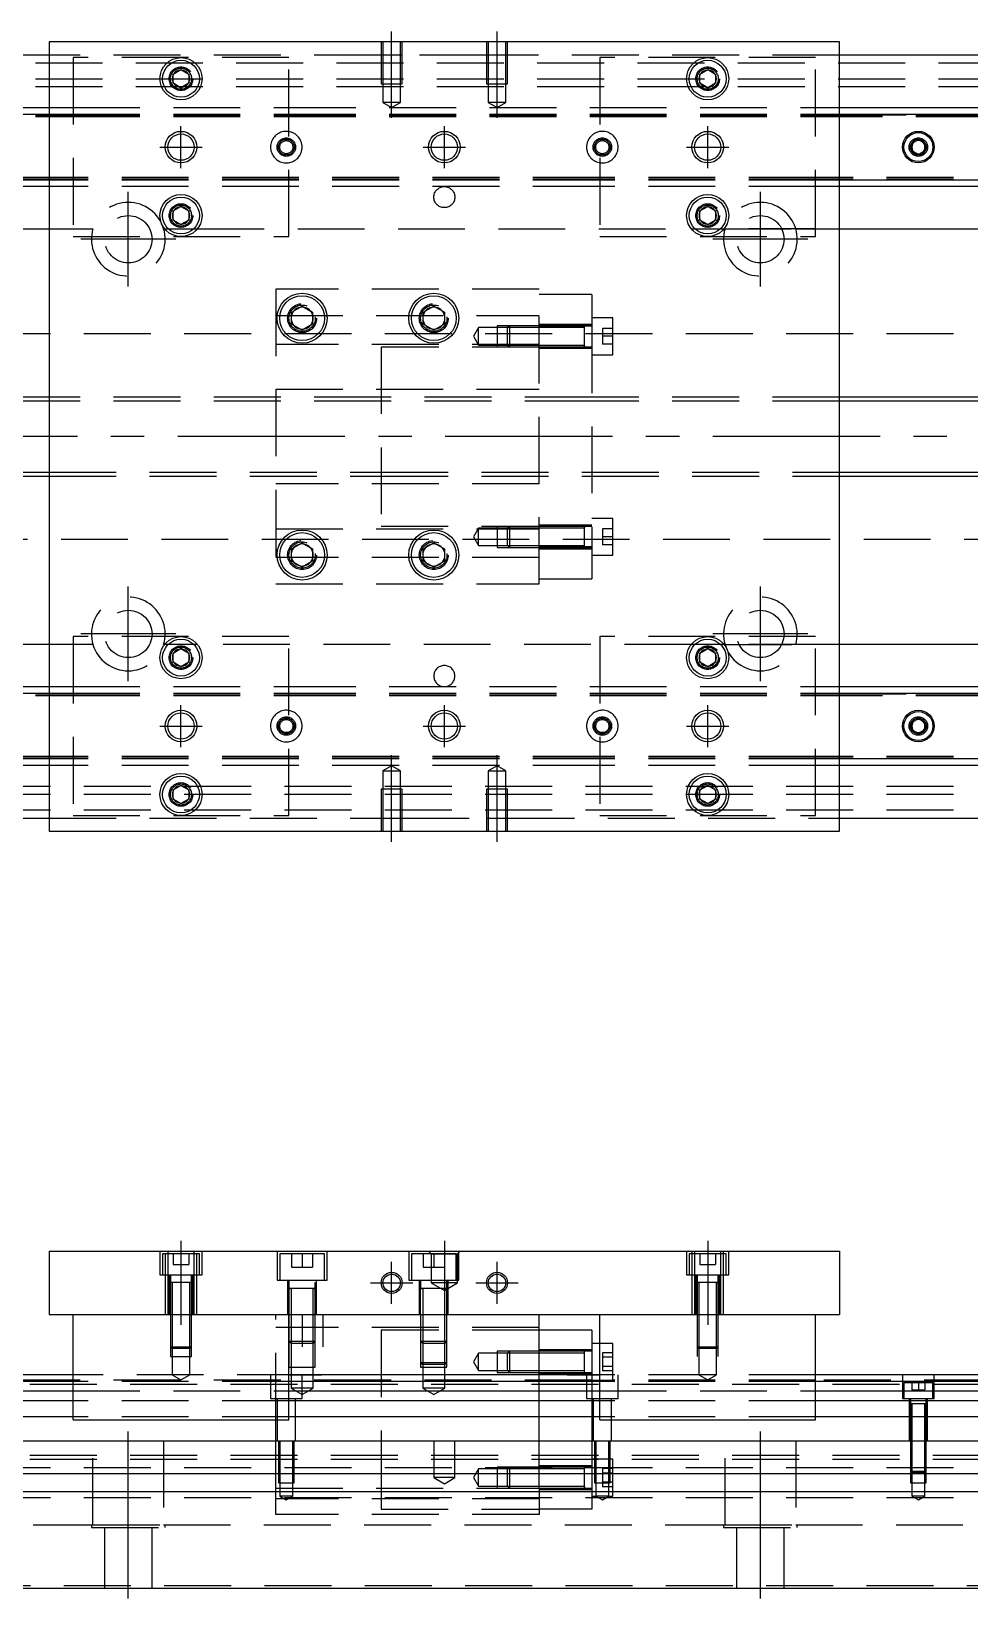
# Model space of a CAD drawing. Extents: x -11 to 662, y -259 to 77.
# Drawn here: x 151.6 to 329.7, y -220.8 to 77 of the extents above; entities that cross this region are included whole.
import ezdxf

# ---------------------------------------------------------------- set-up
doc = ezdxf.new("R2010")
doc.units = 0
doc.linetypes.add('CENTER', pattern=[50.8, 31.75, -6.35, 6.35, -6.35])
doc.linetypes.add('DASHED', pattern=[19.05, 12.7, -6.35])
doc.layers.get('0').update_dxf_attribs({"linetype": 'CONTINUOUS'})
doc.layers.add('CENTER', color=1, linetype='CENTER')

msp = doc.modelspace()

# ---------------------------------------------------------------- linework, layer by layer
at = {"color": 7, "linetype": 'CONTINUOUS'}
for p, q in [((305, 75), (155, 75)), ((155, 75), (155, -75)), ((305, -75), (305, 75)), ((155, 72.5), (0, 72.5)), ((460, 72.5), (305, 72.5)), ((178.5, 68.866026), (180, 69.73205)), ((178.5, 67.133974), (178.5, 68.866026)), ((180, 69.73205), (181.5, 68.866026)), ((181.5, 68.866026), (181.5, 67.133974)), ((278.5, 68.866026), (280, 69.73205)), ((278.5, 67.133974), (278.5, 68.866026)), ((280, 69.73205), (281.5, 68.866026)), ((281.5, 68.866026), (281.5, 67.133974)), ((180, 66.26795), (178.5, 67.133974)), ((181.5, 67.133974), (180, 66.26795)), ((280, 66.26795), (278.5, 67.133974)), ((281.5, 67.133974), (280, 66.26795)), ((0, 62.5), (155, 62.5)), ((0, 61.247728), (155, 61.247728)), ((305, 62.5), (460, 62.5)), ((305, 61.247728), (460, 61.247728)), ((318.75, 55.721688), (320, 56.443376)), ((318.75, 54.278312), (318.75, 55.721688)), ((320, 53.556624), (318.75, 54.278312)), ((320, 56.443376), (321.25, 55.721688)), ((321.25, 54.278312), (320, 53.556624)), ((321.25, 55.721688), (321.25, 54.278312)), ((155, 48.752272), (0, 48.752272)), ((460, 48.752272), (305, 48.752272)), ((155, 47.5), (0, 47.5)), ((460, 47.5), (305, 47.5)), ((178.5, 42.866026), (180, 43.73205)), ((178.5, 41.133974), (178.5, 42.866026)), ((180, 43.73205), (181.5, 42.866026)), ((181.5, 42.866026), (181.5, 41.133974)), ((278.5, 42.866026), (280, 43.73205)), ((278.5, 41.133974), (278.5, 42.866026)), ((280, 43.73205), (281.5, 42.866026)), ((281.5, 42.866026), (281.5, 41.133974)), ((56.708204, 39.5), (155, 39.5)), ((180, 40.26795), (178.5, 41.133974)), ((181.5, 41.133974), (180, 40.26795)), ((280, 40.26795), (278.5, 41.133974)), ((281.5, 41.133974), (280, 40.26795)), ((305, 39.5), (403.291796, 39.5)), ((201, 23.6547), (203, 24.809402)), ((203, 24.809402), (205, 23.6547)), ((226, 23.6547), (228, 24.809402)), ((228, 24.809402), (230, 23.6547)), ((201, 21.3453), (201, 23.6547)), ((203, 20.190598), (201, 21.3453)), ((205, 21.3453), (203, 20.190598)), ((205, 23.6547), (205, 21.3453)), ((226, 21.3453), (226, 23.6547)), ((228, 20.190598), (226, 21.3453)), ((230, 21.3453), (228, 20.190598)), ((230, 23.6547), (230, 21.3453)), ((248, 20.702558), (242, 20.702558)), ((242, 17.402558), (248, 17.402558)), ((155, 7.5), (40.5, 7.5)), ((410, 7.5), (305, 7.5)), ((40.5, -7.5), (155, -7.5)), ((305, -7.5), (410, -7.5)), ((248, -17.402558), (242, -17.402558)), ((201, -21.3453), (203, -20.190598)), ((203, -20.190598), (205, -21.3453)), ((226, -21.3453), (228, -20.190598)), ((228, -20.190598), (230, -21.3453)), ((242, -20.702558), (248, -20.702558)), ((201, -23.6547), (201, -21.3453)), ((203, -24.809402), (201, -23.6547)), ((205, -23.6547), (203, -24.809402)), ((205, -21.3453), (205, -23.6547)), ((226, -23.6547), (226, -21.3453)), ((228, -24.809402), (226, -23.6547)), ((230, -23.6547), (228, -24.809402)), ((230, -21.3453), (230, -23.6547)), ((155, -39.5), (56.708204, -39.5)), ((178.5, -41.133974), (180, -40.26795)), ((178.5, -42.866026), (178.5, -41.133974)), ((180, -40.26795), (181.5, -41.133974)), ((181.5, -41.133974), (181.5, -42.866026)), ((278.5, -41.133974), (280, -40.26795)), ((278.5, -42.866026), (278.5, -41.133974)), ((280, -40.26795), (281.5, -41.133974)), ((281.5, -41.133974), (281.5, -42.866026)), ((403.291796, -39.5), (305, -39.5)), ((180, -43.73205), (178.5, -42.866026)), ((181.5, -42.866026), (180, -43.73205)), ((280, -43.73205), (278.5, -42.866026)), ((281.5, -42.866026), (280, -43.73205)), ((0, -47.5), (155, -47.5)), ((305, -47.5), (460, -47.5)), ((0, -48.752272), (155, -48.752272)), ((305, -48.752272), (460, -48.752272)), ((318.75, -54.278312), (320, -53.556624)), ((320, -53.556624), (321.25, -54.278312)), ((318.75, -55.721688), (318.75, -54.278312)), ((320, -56.443376), (318.75, -55.721688)), ((321.25, -55.721688), (320, -56.443376)), ((321.25, -54.278312), (321.25, -55.721688)), ((155, -61.247728), (0, -61.247728)), ((155, -62.5), (0, -62.5)), ((460, -61.247728), (305, -61.247728)), ((460, -62.5), (305, -62.5)), ((178.5, -67.133974), (180, -66.26795)), ((178.5, -68.866026), (178.5, -67.133974)), ((180, -66.26795), (181.5, -67.133974)), ((181.5, -67.133974), (181.5, -68.866026)), ((278.5, -67.133974), (280, -66.26795)), ((278.5, -68.866026), (278.5, -67.133974)), ((280, -66.26795), (281.5, -67.133974)), ((281.5, -67.133974), (281.5, -68.866026)), ((180, -69.73205), (178.5, -68.866026)), ((181.5, -68.866026), (180, -69.73205)), ((280, -69.73205), (278.5, -68.866026)), ((281.5, -68.866026), (280, -69.73205)), ((0, -72.5), (155, -72.5)), ((305, -72.5), (460, -72.5)), ((155, -75), (305, -75)), ((155, -154.8), (305, -154.8)), ((155, -154.8), (155, -166.8)), ((305, -154.8), (305, -166.8)), ((155, -166.8), (305, -166.8)), ((159.5, -186.8), (159.5, -166.8)), ((200.5, -186.8), (200.5, -166.8)), ((248, -178.3), (248, -166.8)), ((259.5, -186.8), (259.5, -166.8)), ((300.5, -186.8), (300.5, -166.8)), ((258, -169.8), (248, -169.8)), ((258, -169.8), (258, -178.3)), ((259.5, -172.3), (258, -172.3)), ((159.5, -178.3), (0, -178.3)), ((259.5, -178.3), (200.5, -178.3)), ((460, -178.3), (300.5, -178.3)), ((159.5, -179.552272), (0, -179.552272)), ((0, -181.32668), (159.5, -181.32668)), ((259.5, -179.552272), (200.5, -179.552272)), ((200.5, -181.32668), (259.5, -181.32668)), ((460, -179.552272), (300.5, -179.552272)), ((300.5, -181.32668), (460, -181.32668)), ((159.5, -183.223076), (0, -183.223076)), ((259.5, -183.223076), (200.5, -183.223076)), ((460, -183.223076), (300.5, -183.223076)), ((159.5, -186.277372), (0, -186.277372)), ((159.5, -186.8), (200.5, -186.8)), ((259.5, -186.277372), (200.5, -186.277372)), ((259.5, -186.8), (300.5, -186.8)), ((460, -186.277372), (300.5, -186.277372)), ((0, -190.8), (460, -190.8)), ((198, -193.55), (198.500006, -193.55)), ((460, -197.1), (0, -197.1)), ((460, -200.5), (0, -200.5)), ((0, -218.8), (460, -218.8))]:
    msp.add_line(p, q, dxfattribs=at)
at = {"color": 3, "linetype": 'DASHED'}
for p, q in [((218.000006, 75), (218.000006, 67)), ((218.35, 75), (218.35, 67)), ((221.65, 67), (221.65, 75)), ((221.999994, 67), (221.999994, 75)), ((238.000006, 75), (238.000006, 67)), ((238.35, 75), (238.35, 67)), ((241.65, 67), (241.65, 75)), ((241.999994, 67), (241.999994, 75)), ((218.000006, 72.5), (155, 72.5)), ((159.5, 72), (159.5, 38)), ((200.5, 72), (159.5, 72)), ((200.5, 38), (200.5, 72)), ((221.999994, 72.5), (218.000006, 72.5)), ((238.000006, 72.5), (221.999994, 72.5)), ((241.999994, 72.5), (238.000006, 72.5)), ((305, 72.5), (241.999994, 72.5)), ((259.5, 72), (259.5, 38)), ((300.5, 72), (259.5, 72)), ((300.5, 38), (300.5, 72)), ((0, 71), (460, 71)), ((0, 68), (460, 68)), ((0, 66.5), (460, 66.5)), ((181.973226, 68.326156), (182, 68)), ((218.000006, 67), (221.999994, 67)), ((218.35, 67), (218.35, 63.5)), ((221.65, 63.5), (221.65, 67)), ((238.000006, 67), (241.999994, 67)), ((238.35, 67), (238.35, 63.5)), ((241.65, 63.5), (241.65, 67)), ((281.973226, 68.326156), (282, 68)), ((221.65, 63.5), (218.35, 63.5)), ((218.35, 63.5), (220, 62.547372)), ((220, 62.547372), (221.65, 63.5)), ((241.65, 63.5), (238.35, 63.5)), ((238.35, 63.5), (240, 62.547372)), ((240, 62.547372), (241.65, 63.5)), ((0, 61.1147), (155, 61.1147)), ((0, 61.1), (159.5, 61.1)), ((0, 60.8), (159.5, 60.8)), ((155, 62.5), (159.5, 62.5)), ((155, 61.247728), (159.5, 61.247728)), ((155, 61.1147), (159.5, 61.1147)), ((159.5, 62.5), (200.5, 62.5)), ((159.5, 61.247728), (200.5, 61.247728)), ((159.5, 61.1147), (200.5, 61.1147)), ((159.5, 61.1), (200.5, 61.1)), ((159.5, 60.8), (200.5, 60.8)), ((200.5, 62.5), (259.5, 62.5)), ((200.5, 61.247728), (259.5, 61.247728)), ((200.5, 61.1147), (259.5, 61.1147)), ((200.5, 61.1), (259.5, 61.1)), ((200.5, 60.8), (259.5, 60.8)), ((259.5, 62.5), (300.5, 62.5)), ((259.5, 61.247728), (300.5, 61.247728)), ((259.5, 61.1147), (300.5, 61.1147)), ((259.5, 61.1), (300.5, 61.1)), ((259.5, 60.8), (300.5, 60.8)), ((300.5, 62.5), (305, 62.5)), ((300.5, 61.247728), (305, 61.247728)), ((300.5, 61.1147), (305, 61.1147)), ((300.5, 61.1), (460, 61.1)), ((300.5, 60.8), (460, 60.8)), ((305, 61.1147), (460, 61.1147)), ((321.477374, 55.25955), (321.5, 55)), ((159.5, 49.2), (0, 49.2)), ((159.5, 48.9), (0, 48.9)), ((155, 48.8853), (0, 48.8853)), ((159.5, 48.8853), (155, 48.8853)), ((159.5, 48.752272), (155, 48.752272)), ((200.5, 49.2), (159.5, 49.2)), ((200.5, 48.9), (159.5, 48.9)), ((200.5, 48.8853), (159.5, 48.8853)), ((200.5, 48.752272), (159.5, 48.752272)), ((259.5, 49.2), (200.5, 49.2)), ((259.5, 48.9), (200.5, 48.9)), ((259.5, 48.8853), (200.5, 48.8853)), ((259.5, 48.752272), (200.5, 48.752272)), ((300.5, 49.2), (259.5, 49.2)), ((300.5, 48.9), (259.5, 48.9)), ((300.5, 48.8853), (259.5, 48.8853)), ((300.5, 48.752272), (259.5, 48.752272)), ((460, 49.2), (300.5, 49.2)), ((460, 48.9), (300.5, 48.9)), ((305, 48.8853), (300.5, 48.8853)), ((305, 48.752272), (300.5, 48.752272)), ((460, 48.8853), (305, 48.8853)), ((159.5, 47.5), (155, 47.5)), ((200.5, 47.5), (159.5, 47.5)), ((259.5, 47.5), (200.5, 47.5)), ((300.5, 47.5), (259.5, 47.5)), ((305, 47.5), (300.5, 47.5)), ((181.973226, 42.326156), (182, 42)), ((278, 42), (278.030168, 42.346066)), ((155, 39.5), (163.291796, 39.5)), ((176.708204, 39.5), (176.877502, 39.5)), ((176.877502, 39.5), (177.55051, 39.5)), ((177.55051, 39.5), (182.44949, 39.5)), ((182.44949, 39.5), (183.122498, 39.5)), ((183.122498, 39.5), (276.877502, 39.5)), ((276.877502, 39.5), (277.55051, 39.5)), ((277.55051, 39.5), (282.44949, 39.5)), ((282.44949, 39.5), (283.122498, 39.5)), ((283.122498, 39.5), (300.5, 39.5)), ((300.5, 39.5), (283.291796, 39.5)), ((296.708204, 39.5), (305, 39.5)), ((159.5, 38), (200.5, 38)), ((259.5, 38), (300.5, 38)), ((198, 28), (198, -28)), ((248, 28), (198, 28)), ((248, -28), (248, 28)), ((258, 27), (248, 27)), ((258, 27), (258, 20.976176)), ((198, 23), (248, 23)), ((205.483582, 22.786038), (205.5, 22.5)), ((230.483582, 22.786038), (230.5, 22.5)), ((240, 21.052554), (240, 17.052564)), ((242.35, 21.052554), (240, 21.052554)), ((242.35, 21.052558), (242, 20.702558)), ((242.35, 21.052558), (242.35, 17.052558)), ((248, 21.052554), (242.35, 21.052554)), ((258, 21.302558), (248, 21.302558)), ((256.605, 21.052558), (248, 21.052556)), ((258, 20.976176), (248, 20.976176)), ((258, 21.052558), (256.595, 21.052558)), ((256.6, 17.052554), (256.6, 21.052564)), ((256.6, 17.052554), (256.6, 21.052564)), ((256.6, 20.702558), (256.6, 21.052564)), ((256.6, 20.836098), (256.6, 21.052558)), ((256.6, 21.052558), (256.6, 20.835892)), ((262, 22.552558), (258, 22.552558)), ((258, 20.976176), (258, -20.976176)), ((262, 15.552558), (262, 22.552558)), ((460, 19.5), (61.969694, 19.5)), ((236.5, 20.702558), (235.547372, 19.052558)), ((235.547372, 19.052558), (236.5, 17.402558)), ((236.5, 17.402558), (236.5, 20.702558)), ((240, 20.702558), (236.5, 20.702558)), ((242, 20.702558), (240, 20.702558)), ((242, 17.402558), (242, 20.702558)), ((248, 20.702558), (242, 20.702558)), ((256.6, 20.702558), (248, 20.702558)), ((256.6, 17.26902), (256.6, 20.836098)), ((256.6, 17.402558), (256.6, 20.702558)), ((260, 20.552558), (260, 19.052558)), ((262, 20.552558), (260, 20.552558)), ((262, 19.052558), (260, 19.052558)), ((260, 19.052558), (260, 17.552558)), ((248, 17.5), (198, 17.5)), ((218, 17), (218, -17)), ((248, 17), (218, 17)), ((236.5, 17.402558), (240, 17.402558)), ((240, 17.402558), (242, 17.402558)), ((240, 17.052564), (242.35, 17.052564)), ((242, 17.402558), (242.35, 17.052558)), ((242, 17.402558), (248, 17.402558)), ((242.35, 17.052564), (248, 17.052564)), ((248, 17.402558), (256.6, 17.402558)), ((248, 17.052562), (256.605, 17.052558)), ((248, 16.802558), (258, 16.802558)), ((256.595, 17.052558), (258, 17.052558)), ((256.6, 17.052554), (256.6, 17.402558)), ((256.6, 17.269268), (256.6, 17.052558)), ((256.6, 17.052558), (256.6, 17.26902)), ((258, 15.552558), (262, 15.552558)), ((262, 17.552558), (260, 17.552558)), ((198, 9), (248, 9)), ((218, 7.5), (155, 7.5)), ((218, 6.75), (155, 6.75)), ((258, 7.5), (218, 7.5)), ((258, 6.75), (218, 6.75)), ((305, 7.5), (258, 7.5)), ((305, 6.75), (258, 6.75)), ((155, -6.75), (218, -6.75)), ((155, -7.5), (218, -7.5)), ((218, -6.75), (258, -6.75)), ((218, -7.5), (258, -7.5)), ((258, -6.75), (305, -6.75)), ((258, -7.5), (305, -7.5)), ((248, -9), (198, -9)), ((198, -17.5), (248, -17.5)), ((218, -17), (248, -17)), ((236.5, -17.402558), (235.547372, -19.052558)), ((236.5, -20.702558), (236.5, -17.402558)), ((240, -17.402558), (236.5, -17.402558)), ((240, -17.052564), (240, -21.052554)), ((242.35, -17.052564), (240, -17.052564)), ((242, -17.402558), (240, -17.402558)), ((242.35, -17.052558), (242, -17.402558)), ((242, -20.702558), (242, -17.402558)), ((248, -17.402558), (242, -17.402558)), ((242.35, -17.052558), (242.35, -21.052558)), ((248, -17.052564), (242.35, -17.052564)), ((258, -16.802558), (248, -16.802558)), ((256.605, -17.052558), (248, -17.052562)), ((256.6, -17.402558), (248, -17.402558)), ((258, -17.052558), (256.595, -17.052558)), ((256.6, -21.052564), (256.6, -17.052554)), ((256.6, -17.402558), (256.6, -17.052554)), ((256.6, -17.26902), (256.6, -17.052558)), ((256.6, -17.052558), (256.6, -17.269226)), ((256.6, -20.836098), (256.6, -17.26902)), ((256.6, -20.702558), (256.6, -17.402558)), ((262, -15.552558), (258, -15.552558)), ((260, -17.552558), (260, -19.052558)), ((262, -17.552558), (260, -17.552558)), ((262, -22.552558), (262, -15.552558)), ((61.969694, -19.5), (460, -19.5)), ((235.547372, -19.052558), (236.5, -20.702558)), ((236.5, -20.702558), (240, -20.702558)), ((240, -20.702558), (242, -20.702558)), ((242, -20.702558), (242.35, -21.052558)), ((242, -20.702558), (248, -20.702558)), ((248, -20.702558), (256.6, -20.702558)), ((256.6, -21.052564), (256.6, -20.702558)), ((256.6, -20.83585), (256.6, -21.052558)), ((256.6, -21.052558), (256.6, -20.836098)), ((262, -19.052558), (260, -19.052558)), ((260, -19.052558), (260, -20.552558)), ((262, -20.552558), (260, -20.552558)), ((248, -23), (198, -23)), ((205.483582, -22.213962), (205.5, -22.5)), ((230.483582, -22.213962), (230.5, -22.5)), ((240, -21.052554), (242.35, -21.052554)), ((242.35, -21.052554), (248, -21.052554)), ((258, -20.976176), (248, -20.976176)), ((258, -20.976176), (248, -20.976176)), ((248, -21.052556), (256.605, -21.052558)), ((248, -21.302558), (258, -21.302558)), ((256.595, -21.052558), (258, -21.052558)), ((258, -20.976176), (258, -27)), ((258, -22.552558), (262, -22.552558)), ((198, -28), (248, -28)), ((248, -27), (258, -27)), ((159.5, -38), (159.5, -72)), ((200.5, -38), (159.5, -38)), ((200.5, -72), (200.5, -38)), ((300.5, -38), (259.5, -38)), ((259.5, -38), (259.5, -72)), ((300.5, -72), (300.5, -38)), ((163.291796, -39.5), (155, -39.5)), ((176.877502, -39.5), (176.708204, -39.5)), ((177.55051, -39.5), (176.877502, -39.5)), ((182.44949, -39.5), (177.55051, -39.5)), ((181.973226, -41.673844), (182, -42)), ((183.122498, -39.5), (182.44949, -39.5)), ((276.877502, -39.5), (183.122498, -39.5)), ((277.55051, -39.5), (276.877502, -39.5)), ((282.44949, -39.5), (277.55051, -39.5)), ((281.973226, -41.673844), (282, -42)), ((283.122498, -39.5), (282.44949, -39.5)), ((300.5, -39.5), (283.122498, -39.5)), ((283.291796, -39.5), (300.5, -39.5)), ((305, -39.5), (296.708204, -39.5)), ((155, -47.5), (159.5, -47.5)), ((159.5, -47.5), (200.5, -47.5)), ((200.5, -47.5), (259.5, -47.5)), ((259.5, -47.5), (300.5, -47.5)), ((300.5, -47.5), (305, -47.5)), ((0, -48.8853), (155, -48.8853)), ((0, -48.9), (159.5, -48.9)), ((0, -49.2), (159.5, -49.2)), ((155, -48.752272), (159.5, -48.752272)), ((155, -48.8853), (159.5, -48.8853)), ((159.5, -48.752272), (200.5, -48.752272)), ((159.5, -48.8853), (200.5, -48.8853)), ((159.5, -48.9), (200.5, -48.9)), ((159.5, -49.2), (200.5, -49.2)), ((200.5, -48.752272), (259.5, -48.752272)), ((200.5, -48.8853), (259.5, -48.8853)), ((200.5, -48.9), (259.5, -48.9)), ((200.5, -49.2), (259.5, -49.2)), ((259.5, -48.752272), (300.5, -48.752272)), ((259.5, -48.8853), (300.5, -48.8853)), ((259.5, -48.9), (300.5, -48.9)), ((259.5, -49.2), (300.5, -49.2)), ((300.5, -48.752272), (305, -48.752272)), ((300.5, -48.8853), (305, -48.8853)), ((300.5, -48.9), (460, -48.9)), ((300.5, -49.2), (460, -49.2)), ((305, -48.8853), (460, -48.8853)), ((321.477374, -54.74045), (321.5, -55)), ((159.5, -60.8), (0, -60.8)), ((159.5, -61.1), (0, -61.1)), ((155, -61.1147), (0, -61.1147)), ((159.5, -61.1147), (155, -61.1147)), ((159.5, -61.247728), (155, -61.247728)), ((159.5, -62.5), (155, -62.5)), ((200.5, -60.8), (159.5, -60.8)), ((200.5, -61.1), (159.5, -61.1)), ((200.5, -61.1147), (159.5, -61.1147)), ((200.5, -61.247728), (159.5, -61.247728)), ((200.5, -62.5), (159.5, -62.5)), ((259.5, -60.8), (200.5, -60.8)), ((259.5, -61.1), (200.5, -61.1)), ((259.5, -61.1147), (200.5, -61.1147)), ((259.5, -61.247728), (200.5, -61.247728)), ((259.5, -62.5), (200.5, -62.5)), ((300.5, -60.8), (259.5, -60.8)), ((300.5, -61.1), (259.5, -61.1)), ((300.5, -61.1147), (259.5, -61.1147)), ((300.5, -61.247728), (259.5, -61.247728)), ((300.5, -62.5), (259.5, -62.5)), ((460, -60.8), (300.5, -60.8)), ((460, -61.1), (300.5, -61.1)), ((305, -61.1147), (300.5, -61.1147)), ((305, -61.247728), (300.5, -61.247728)), ((305, -62.5), (300.5, -62.5)), ((460, -61.1147), (305, -61.1147)), ((220, -62.547372), (218.35, -63.5)), ((218.35, -63.5), (220, -63.5)), ((218.35, -63.5), (218.35, -67)), ((221.65, -63.5), (220, -62.547372)), ((220, -63.5), (221.65, -63.5)), ((221.65, -67), (221.65, -63.5)), ((240, -62.547372), (238.35, -63.5)), ((238.35, -63.5), (240, -63.5)), ((238.35, -63.5), (238.35, -67)), ((241.65, -63.5), (240, -62.547372)), ((240, -63.5), (241.65, -63.5)), ((241.65, -67), (241.65, -63.5)), ((460, -66.5), (0, -66.5)), ((460, -68), (0, -68)), ((181.973226, -67.673844), (182, -68)), ((221.999994, -67), (218.000006, -67)), ((218.000006, -67), (218.000006, -75)), ((218.35, -67), (218.35, -75)), ((221.65, -75), (221.65, -67)), ((221.999994, -75), (221.999994, -67)), ((241.999994, -67), (238.000006, -67)), ((238.000006, -67), (238.000006, -75)), ((238.35, -67), (238.35, -75)), ((241.65, -75), (241.65, -67)), ((241.999994, -75), (241.999994, -67)), ((281.973226, -67.673844), (282, -68)), ((460, -71), (0, -71)), ((155, -72.5), (218.000006, -72.5)), ((159.5, -72), (200.5, -72)), ((218.000006, -72.5), (221.999994, -72.5)), ((221.999994, -72.5), (238.000006, -72.5)), ((238.000006, -72.5), (241.999994, -72.5)), ((241.999994, -72.5), (305, -72.5)), ((259.5, -72), (300.5, -72)), ((176, -154.8), (176, -159.3)), ((177.5, -154.8), (177.5, -166.8)), ((182.5, -166.8), (182.5, -154.8)), ((184, -159.3), (184, -154.8)), ((198.25, -154.8), (198.25, -160.3)), ((207.75, -160.3), (207.75, -154.8)), ((223.25, -154.8), (223.25, -160.3)), ((227.5, -155.3), (227, -154.8)), ((232.5, -155.3), (233, -154.8)), ((232.75, -160.3), (232.75, -154.8)), ((276, -154.8), (276, -159.3)), ((277.000006, -154.8), (277.000006, -155.3)), ((277.5, -154.8), (277.5, -166.8)), ((282.5, -166.8), (282.5, -154.8)), ((282.999994, -155.3), (282.999994, -154.8)), ((284, -159.3), (284, -154.8)), ((183.5, -155.3), (176.5, -155.3)), ((176.5, -155.3), (176.5, -159.3)), ((177.000006, -155.3), (177.000006, -159.3)), ((178.5, -155.3), (178.5, -157.3)), ((178.5, -157.3), (180, -157.3)), ((180, -155.3), (180, -157.3)), ((180, -157.3), (181.5, -157.3)), ((181.5, -155.3), (181.5, -157.3)), ((182.999994, -159.3), (182.999994, -155.3)), ((183.5, -159.3), (183.5, -155.3)), ((207.25, -155.3), (198.75, -155.3)), ((198.75, -155.3), (198.75, -160.3)), ((201, -155.3), (201, -157.8)), ((201, -157.8), (203, -157.8)), ((203, -155.3), (203, -157.8)), ((203, -157.8), (205, -157.8)), ((205, -155.3), (205, -157.8)), ((207.25, -160.3), (207.25, -155.3)), ((232.25, -155.3), (223.75, -155.3)), ((223.75, -155.3), (223.75, -160.3)), ((226, -155.3), (226, -157.8)), ((226, -157.8), (228, -157.8)), ((227.5, -155.3), (227.5, -160.8)), ((227.5, -155.3), (232.5, -155.3)), ((228, -155.3), (228, -157.8)), ((228, -157.8), (230, -157.8)), ((230, -155.3), (230, -157.8)), ((232.25, -160.3), (232.25, -155.3)), ((232.5, -160.8), (232.5, -155.3)), ((283.5, -155.3), (276.5, -155.3)), ((276.5, -155.3), (276.5, -159.3)), ((277.000006, -155.3), (277.000006, -159.3)), ((278.5, -155.3), (278.5, -157.3)), ((278.5, -157.3), (280, -157.3)), ((280, -155.3), (280, -157.3)), ((280, -157.3), (281.5, -157.3)), ((281.5, -155.3), (281.5, -157.3)), ((282.999994, -159.3), (282.999994, -155.3)), ((283.5, -159.3), (283.5, -155.3)), ((176, -159.3), (184, -159.3)), ((177.000006, -159.3), (177.000006, -166.8)), ((177.75, -159.3), (177.75, -166.8)), ((182.000006, -160.7), (177.999994, -160.7)), ((182.000006, -160.7), (177.999994, -160.7)), ((182.000006, -160.7), (177.999994, -160.7)), ((178, -159.3), (178, -160.7)), ((178, -160.695), (178, -160.7)), ((178.216708, -160.7), (178, -160.7)), ((178, -160.7), (178, -166.8)), ((178, -160.7), (178, -160.705)), ((181.783332, -160.7), (178.216708, -160.7)), ((178.35, -160.7), (178.35, -166.8)), ((181.65, -166.8), (181.65, -160.7)), ((182, -160.7), (181.783332, -160.7)), ((182, -160.7), (182, -159.3)), ((182, -160.7), (182, -160.695)), ((182, -166.8), (182, -160.7)), ((182, -160.705), (182, -160.7)), ((182.25, -166.8), (182.25, -159.3)), ((182.999994, -166.8), (182.999994, -159.3)), ((198.25, -160.3), (207.75, -160.3)), ((200.25, -160.3), (200.25, -166.8)), ((200.5, -160.3), (200.5, -161.9)), ((205.5, -161.9), (205.5, -160.7)), ((205.75, -166.8), (205.75, -160.3)), ((223.25, -160.3), (232.75, -160.3)), ((225.25, -160.3), (225.25, -166.8)), ((225.5, -160.3), (225.5, -161.9)), ((232.5, -160.8), (227.5, -160.8)), ((227.5, -160.8), (230, -162.243376)), ((230, -162.243376), (232.5, -160.8)), ((230.5, -161.9), (230.5, -160.3)), ((230.75, -166.8), (230.75, -160.3)), ((276, -159.3), (284, -159.3)), ((277.000006, -159.3), (277.000006, -166.8)), ((277.75, -159.3), (277.75, -166.8)), ((282.000006, -160.7), (277.999994, -160.7)), ((282.000006, -160.7), (277.999994, -160.7)), ((282.000006, -160.7), (277.999994, -160.7)), ((282.000006, -160.7), (277.999994, -160.7)), ((278, -159.3), (278, -160.7)), ((278, -160.695), (278, -160.7)), ((278, -160.7), (278.216462, -160.7)), ((278.216708, -160.7), (278, -160.7)), ((278, -160.7), (278, -160.705)), ((278, -160.7), (278, -166.8)), ((281.783332, -160.7), (278.216708, -160.7)), ((278.35, -160.7), (278.35, -166.8)), ((281.65, -166.8), (281.65, -160.7)), ((282, -160.7), (281.783332, -160.7)), ((281.783538, -160.7), (282, -160.7)), ((282, -160.7), (282, -159.3)), ((282, -160.7), (282, -160.695)), ((282, -160.705), (282, -160.7)), ((282, -166.8), (282, -160.7)), ((282.25, -166.8), (282.25, -159.3)), ((282.999994, -166.8), (282.999994, -159.3)), ((205.500006, -161.9), (200.499994, -161.9)), ((202.000006, -161.9), (200.499994, -161.9)), ((200.5, -161.895), (200.5, -161.9)), ((200.5, -161.9), (200.757448, -161.9)), ((200.757468, -161.9), (200.5, -161.9)), ((200.5, -161.9), (200.5, -161.905)), ((200.5, -161.9), (200.5, -166.8)), ((201.999766, -161.9), (200.757468, -161.9)), ((200.9, -161.9), (200.9, -166.8)), ((203, -161.9), (201.999766, -161.9)), ((203, -161.9), (202.000006, -161.9)), ((203.35, -161.9), (203, -161.9)), ((203.350064, -161.9), (203, -161.9)), ((205.500006, -161.9), (203.35, -161.9)), ((205.242552, -161.9), (203.350064, -161.9)), ((205.1, -166.8), (205.1, -161.9)), ((205.5, -161.9), (205.242552, -161.9)), ((205.242602, -161.9), (205.5, -161.9)), ((205.5, -161.9), (205.5, -161.895)), ((205.5, -161.905), (205.5, -161.9)), ((205.5, -166.8), (205.5, -161.9)), ((230.500006, -161.9), (225.499994, -161.9)), ((230.500006, -161.9), (225.499994, -161.9)), ((225.5, -161.895), (225.5, -161.9)), ((225.5, -161.9), (225.757448, -161.9)), ((225.757468, -161.9), (225.5, -161.9)), ((225.5, -161.9), (225.5, -161.905)), ((225.50002, -166.8), (225.50002, -161.9)), ((230.242552, -161.9), (225.757468, -161.9)), ((225.9, -161.9), (225.9, -166.8)), ((230.1, -166.8), (230.1, -161.9)), ((230.5, -161.9), (230.242552, -161.9)), ((230.242602, -161.9), (230.5, -161.9)), ((230.5, -161.9), (230.5, -161.895)), ((230.5, -166.8), (230.5, -161.9)), ((230.5, -161.905), (230.5, -161.9)), ((178, -166.8), (178, -172.95)), ((178.35, -166.8), (178.35, -173.3)), ((181.65, -173.3), (181.65, -166.8)), ((182, -172.95), (182, -166.8)), ((198, -186.8), (198, -166.8)), ((248, -169.3), (198, -169.3)), ((200.5, -166.8), (200.5, -171.9)), ((200.500006, -166.8), (200.500006, -171.900006)), ((200.9, -166.8), (200.9, -172.3)), ((203.000006, -166.8), (203.000002, -172.95)), ((205.1, -172.3), (205.1, -166.8)), ((205.499994, -171.900006), (205.499994, -166.8)), ((205.5, -171.9), (205.5, -166.8)), ((206.999998, -172.95), (206.999994, -166.8)), ((225.5, -166.8), (225.5, -171.9)), ((225.9, -166.8), (225.9, -172.3)), ((230.1, -172.3), (230.1, -166.8)), ((230.499994, -171.900006), (230.499994, -166.8)), ((230.5, -171.9), (230.5, -166.8)), ((278, -166.8), (278, -172.95)), ((278.000006, -166.8), (278.000006, -172.950006)), ((278.35, -166.8), (278.35, -173.3)), ((281.65, -173.3), (281.65, -166.8)), ((281.999994, -172.950006), (281.999994, -166.8)), ((282, -172.95), (282, -166.8)), ((200.5, -171.9), (203, -171.9)), ((200.5, -171.9), (200.9, -172.3)), ((200.500006, -171.900006), (200.500006, -176.8)), ((203, -172.3), (200.9, -172.3)), ((200.9, -172.3), (200.9, -176.8)), ((203, -171.9), (203.35, -171.9)), ((203.35, -172.3), (203, -172.3)), ((203.35, -171.9), (205.5, -171.9)), ((205.1, -172.3), (203.35, -172.3)), ((205.1, -172.3), (205.5, -171.9)), ((205.1, -176.8), (205.1, -172.3)), ((205.499994, -173.3), (205.499994, -171.900006)), ((218, -169.8), (218, -200.5)), ((248, -169.8), (218, -169.8)), ((225.5, -171.9), (230.5, -171.9)), ((225.5, -171.9), (225.9, -172.3)), ((225.500006, -171.900006), (225.500006, -176.8)), ((230.1, -172.3), (225.9, -172.3)), ((225.9, -172.3), (225.9, -176.8)), ((230.1, -172.3), (230.5, -171.9)), ((230.1, -176.8), (230.1, -172.3)), ((230.499994, -176.8), (230.499994, -171.900006)), ((253, -169.8), (248, -169.8)), ((253.35, -169.8), (253, -169.8)), ((256.65, -169.8), (253.35, -169.8)), ((257, -169.8), (256.65, -169.8)), ((258, -169.8), (257, -169.8)), ((262, -172.3), (259.5, -172.3)), ((262, -179.3), (262, -172.3)), ((178, -172.95), (182, -172.95)), ((178, -172.95), (178.35, -173.3)), ((178.000002, -172.95), (178.000006, -174.8)), ((178.000006, -174.8), (181.999994, -174.8)), ((181.65, -173.3), (178.35, -173.3)), ((178.35, -173.3), (178.35, -174.8)), ((178.35, -174.8), (178.35, -178.3)), ((181.65, -173.3), (182, -172.95)), ((181.65, -174.8), (181.65, -173.3)), ((181.65, -178.3), (181.65, -174.8)), ((181.999994, -174.8), (181.999998, -172.95)), ((205.499994, -174.8), (205.499994, -173.3)), ((205.499994, -176.8), (205.499994, -174.8)), ((236.5, -174.15), (235.547372, -175.8)), ((236.5, -177.45), (236.5, -174.15)), ((240, -174.15), (236.5, -174.15)), ((242.35, -173.800002), (240, -173.800006)), ((240, -173.800006), (240, -177.799994)), ((242, -174.15), (240, -174.15)), ((242.35, -173.8), (242, -174.15)), ((242, -177.45), (242, -174.15)), ((248, -174.15), (242, -174.15)), ((242.35, -173.8), (242.35, -177.8)), ((248, -173.8), (242.35, -173.8)), ((248, -173.800006), (242.35, -173.800002)), ((258, -173.55), (248, -173.55)), ((253.000006, -173.8), (248, -173.8)), ((253.000006, -174.15), (248, -174.15)), ((256.6, -173.8), (253.000006, -173.8)), ((256.6, -174.15), (253.000006, -174.15)), ((256.6, -173.8), (256.595, -173.8)), ((256.6, -174.8), (256.6, -173.799994)), ((256.6, -175.8), (256.6, -173.799994)), ((256.6, -177.800006), (256.6, -173.799994)), ((256.999994, -173.8), (256.6, -173.8)), ((256.605, -173.8), (256.6, -173.8)), ((256.6, -177.800006), (256.6, -174.8)), ((258, -173.8), (256.999994, -173.8)), ((260, -174.06795), (260, -174.933974)), ((262, -174.06795), (260, -174.06795)), ((262, -174.933974), (260, -174.933974)), ((260, -174.933974), (260, -176.666026)), ((278, -172.95), (282, -172.95)), ((278, -172.95), (278.35, -173.3)), ((278.000006, -172.950006), (278.000006, -174.8)), ((281.65, -173.3), (278.35, -173.3)), ((278.35, -173.3), (278.35, -174.8)), ((278.35, -174.8), (278.35, -178.3)), ((281.65, -173.3), (282, -172.95)), ((281.65, -174.8), (281.65, -173.3)), ((281.65, -178.3), (281.65, -174.8)), ((281.999994, -174.8), (281.999994, -172.950006)), ((203.35, -178.3), (159.5, -178.3)), ((181.65, -178.3), (178.35, -178.3)), ((178.35, -178.3), (180, -179.252628)), ((180, -179.252628), (181.65, -178.3)), ((197, -178.3), (197, -182.8)), ((200.5, -178.3), (206.65, -178.3)), ((200.500006, -176.8), (205.499994, -176.8)), ((200.9, -176.8), (200.9, -180.8)), ((203, -182.8), (203, -178.3)), ((205.1, -180.8), (205.1, -176.8)), ((225.5, -175.9), (230.5, -175.9)), ((225.5, -175.9), (225.9, -176.3)), ((225.500006, -176.8), (230.499994, -176.8)), ((230.1, -176.3), (225.9, -176.3)), ((225.9, -176.8), (225.9, -180.8)), ((230.1, -176.3), (230.5, -175.9)), ((230.1, -180.8), (230.1, -176.8)), ((235.547372, -175.8), (236.5, -177.45)), ((236.5, -177.45), (240, -177.45)), ((240, -177.45), (242, -177.45)), ((240, -177.799994), (242.35, -177.799998)), ((242, -177.45), (248, -177.45)), ((242, -177.45), (242.35, -177.8)), ((242, -177.45), (248, -177.45)), ((242.35, -177.799998), (248, -177.799994)), ((242.35, -177.8), (248, -177.799998)), ((248, -177.45), (256.6, -177.45)), ((248, -177.799998), (256.605, -177.8)), ((248, -178.05), (258, -178.05)), ((248, -190.8), (248, -178.3)), ((253.35, -178.3), (259.5, -178.3)), ((256.595, -177.8), (258, -177.8)), ((300.5, -178.3), (256.65, -178.3)), ((257, -178.3), (257, -182.8)), ((258, -178.3), (258, -190.8)), ((260, -176.666026), (260, -177.53205)), ((262, -176.666026), (260, -176.666026)), ((262, -177.53205), (260, -177.53205)), ((263, -182.8), (263, -178.3)), ((281.65, -178.3), (278.35, -178.3)), ((278.35, -178.3), (280, -179.252628)), ((280, -179.252628), (281.65, -178.3)), ((317, -178.3), (317, -182.8)), ((323, -182.8), (323, -178.3)), ((37, -180.05), (410.005, -180.05)), ((159.5, -179.3), (40.5, -179.3)), ((218, -179.3), (159.5, -179.3)), ((200.5, -179.552272), (159.5, -179.552272)), ((159.5, -181.32668), (200.5, -181.32668)), ((205.1, -180.8), (200.9, -180.8)), ((200.9, -180.8), (203, -182.012436)), ((203, -182.012436), (205.1, -180.8)), ((258, -179.3), (218, -179.3)), ((230.1, -180.8), (225.9, -180.8)), ((225.9, -180.8), (228, -182.012436)), ((228, -182.012436), (230.1, -180.8)), ((258, -179.3), (262, -179.3)), ((300.5, -179.552272), (259.5, -179.552272)), ((259.5, -181.32668), (300.5, -181.32668)), ((300.5, -179.3), (262, -179.3)), ((410.005, -179.3), (300.5, -179.3)), ((322.75, -179.8), (317.25, -179.8)), ((317.25, -179.8), (317.25, -182.8)), ((318.75, -179.8), (318.75, -181.1)), ((318.75, -181.1), (320, -181.1)), ((320, -179.8), (320, -181.1)), ((320, -181.1), (321.25, -181.1)), ((321.25, -179.8), (321.25, -181.1)), ((322.75, -182.8), (322.75, -179.8)), ((200.5, -183.223076), (159.5, -183.223076)), ((197, -182.8), (203, -182.8)), ((198.25, -182.8), (198.25, -190.8)), ((201.75, -190.8), (201.75, -182.8)), ((257, -182.8), (263, -182.8)), ((258.25, -182.8), (258.25, -190.8)), ((300.5, -183.223076), (259.5, -183.223076)), ((261.75, -190.8), (261.75, -182.8)), ((317, -182.8), (323, -182.8)), ((318.25, -182.8), (318.25, -190.8)), ((319.998804, -183.8), (318.499994, -183.8)), ((318.5, -182.8), (318.5, -183.8)), ((318.5, -183.795), (318.5, -183.8)), ((318.624678, -183.8), (318.5, -183.8)), ((318.5, -183.8), (318.5, -183.805)), ((318.5, -183.8), (318.5, -190.8)), ((319.998804, -183.8), (318.624678, -183.8)), ((318.75, -183.8), (318.75, -190.8)), ((321.500006, -183.8), (319.998804, -183.8)), ((321.37533, -183.8), (319.998804, -183.8)), ((321.25, -190.8), (321.25, -183.8)), ((321.5, -183.8), (321.37533, -183.8)), ((321.5, -183.8), (321.5, -182.8)), ((321.5, -183.8), (321.5, -183.795)), ((321.5, -183.805), (321.5, -183.8)), ((321.5, -190.8), (321.5, -183.8)), ((321.75, -190.8), (321.75, -182.8)), ((200.5, -186.277372), (159.5, -186.277372)), ((198, -190.8), (198, -186.8)), ((300.5, -186.277372), (259.5, -186.277372)), ((37, -193.55), (410.005, -193.55)), ((163.291796, -206.8), (163.291796, -190.8)), ((176.708204, -190.8), (176.708204, -206.8)), ((198, -197.1), (198, -190.8)), ((198.500006, -190.8), (198.500006, -197.1)), ((198.75, -190.8), (198.75, -198.8)), ((201.25, -198.8), (201.25, -190.8)), ((201.499994, -197.1), (201.499994, -190.8)), ((228, -190.8), (228, -197.8)), ((232, -197.8), (232, -190.8)), ((248, -197.1), (248, -190.8)), ((258, -190.8), (258, -197.1)), ((258.500006, -190.8), (258.500006, -197.1)), ((258.75, -190.8), (258.75, -198.8)), ((261.25, -198.8), (261.25, -190.8)), ((261.499994, -197.1), (261.499994, -190.8)), ((283.291796, -206.8), (283.291796, -190.8)), ((296.708204, -190.8), (296.708204, -206.8)), ((318.5, -190.8), (318.5, -196.55)), ((318.500006, -190.8), (318.500002, -196.55)), ((318.75, -190.8), (318.75, -196.8)), ((321.25, -196.8), (321.25, -190.8)), ((321.499998, -196.55), (321.499994, -190.8)), ((321.5, -196.55), (321.5, -190.8)), ((460, -195.95), (0, -195.95)), ((37, -194.3), (410.005, -194.3)), ((198, -194.3), (198.500006, -194.3)), ((236.5, -196.15), (235.547372, -197.8)), ((236.5, -199.45), (236.5, -196.15)), ((240, -196.15), (236.5, -196.15)), ((242.35, -195.800002), (240, -195.800006)), ((240, -195.800006), (240, -199.799994)), ((242, -196.15), (240, -196.15)), ((242.35, -195.8), (242, -196.15)), ((242, -199.45), (242, -196.15)), ((248, -196.15), (242, -196.15)), ((242.35, -195.8), (242.35, -199.8)), ((248, -195.8), (242.35, -195.8)), ((248, -195.800006), (242.35, -195.800002)), ((258, -195.55), (248, -195.55)), ((256.6, -195.8), (248, -195.8)), ((256.6, -196.15), (248, -196.15)), ((256.6, -195.8), (256.595, -195.8)), ((256.6, -197.1), (256.6, -195.799994)), ((256.6, -197.8), (256.6, -195.799994)), ((256.6, -199.800006), (256.6, -195.799994)), ((256.6, -195.8), (256.6, -196.016668)), ((256.6, -196.016708), (256.6, -195.8)), ((256.605, -195.8), (256.6, -195.8)), ((258, -195.8), (256.6, -195.8)), ((256.6, -197.099824), (256.6, -196.016708)), ((258.500006, -194.3), (258, -194.3)), ((261.499994, -194.3), (258.500006, -194.3)), ((260, -196.06795), (260, -196.933974)), ((262, -196.06795), (260, -196.06795)), ((262, -194.3), (261.499994, -194.3)), ((262, -197.1), (262, -194.3)), ((198, -199.8), (198, -197.1)), ((198.500006, -197.1), (198.500006, -198.8)), ((198.500006, -198.8), (201.499994, -198.8)), ((198.75, -198.8), (198.75, -201.3)), ((201.25, -201.3), (201.25, -198.8)), ((201.499994, -198.8), (201.499994, -197.1)), ((232, -197.8), (228, -197.8)), ((228, -197.8), (230, -198.9547)), ((230, -198.9547), (232, -197.8)), ((235.547372, -197.8), (236.5, -199.45)), ((236.5, -199.45), (240, -199.45)), ((240, -199.45), (242, -199.45)), ((242, -199.45), (248, -199.45)), ((242, -199.45), (242.35, -199.8)), ((248, -199.8), (248, -197.1)), ((248, -199.45), (256.6, -199.45)), ((256.6, -197.59999), (256.6, -197.099824)), ((256.6, -197.659954), (256.6, -197.1)), ((256.6, -198.00001), (256.6, -197.59999)), ((256.6, -197.940046), (256.6, -197.659954)), ((256.6, -199.79932), (256.6, -197.940046)), ((256.6, -199.583332), (256.6, -198.00001)), ((258, -197.1), (258, -200.5)), ((258.500006, -197.1), (258.500006, -198.8)), ((258.500006, -198.8), (261.499994, -198.8)), ((258.75, -198.8), (258.75, -201.3)), ((260, -196.933974), (260, -198.666026)), ((262, -196.933974), (260, -196.933974)), ((262, -198.666026), (260, -198.666026)), ((260, -198.666026), (260, -199.53205)), ((261.25, -201.3), (261.25, -198.8)), ((261.499994, -198.8), (261.499994, -197.1)), ((262, -200.5), (262, -197.1)), ((318.5, -196.55), (321.5, -196.55)), ((318.5, -196.55), (318.75, -196.8)), ((318.500002, -196.55), (318.500006, -197.1)), ((318.500006, -197.1), (318.500006, -198.8)), ((318.500006, -198.8), (321.499994, -198.8)), ((321.25, -196.8), (318.75, -196.8)), ((318.75, -196.8), (318.75, -198.8)), ((318.75, -198.8), (318.75, -201.3)), ((321.25, -196.8), (321.5, -196.55)), ((321.25, -198.8), (321.25, -196.8)), ((321.25, -201.3), (321.25, -198.8)), ((321.499994, -197.1), (321.499998, -196.55)), ((321.499994, -198.8), (321.499994, -197.1)), ((460, -201.65), (0, -201.65)), ((198, -199.8), (248, -199.8)), ((198, -200.5), (198, -199.8)), ((198, -204.8), (198, -200.5)), ((248, -201.808332), (198, -201.808332)), ((201.25, -201.3), (198.75, -201.3)), ((198.75, -201.3), (200, -202.021688)), ((200, -202.021688), (201.25, -201.3)), ((218, -200.5), (218, -203.8)), ((248, -199.8), (248, -200.5)), ((248, -199.8), (256.6, -199.8)), ((248, -200.05), (258, -200.05)), ((248, -200.5), (248, -204.8)), ((256.595, -199.8), (256.6, -199.8)), ((256.6, -199.583292), (256.6, -199.8)), ((256.6, -199.8), (256.6, -199.583332)), ((256.6, -199.800006), (256.6, -199.79932)), ((256.6, -199.8), (256.605, -199.8)), ((256.6, -199.8), (258, -199.8)), ((258, -200.5), (258, -203.8)), ((258, -201.3), (258.75, -201.3)), ((261.25, -201.3), (258.75, -201.3)), ((258.75, -201.3), (260, -202.021688)), ((262, -199.53205), (260, -199.53205)), ((260, -202.021688), (261.25, -201.3)), ((261.25, -201.3), (262, -201.3)), ((262, -201.3), (262, -200.5)), ((321.25, -201.3), (318.75, -201.3)), ((318.75, -201.3), (320, -202.021688)), ((320, -202.021688), (321.25, -201.3)), ((248, -204.8), (198, -204.8)), ((218, -203.8), (248, -203.8)), ((258, -203.8), (248, -203.8)), ((56.708204, -206.8), (163.291796, -206.8)), ((163, -206.8), (163, -207.3)), ((163, -207.3), (177, -207.3)), ((163.291796, -206.8), (176.708204, -206.8)), ((165.5, -207.3), (165.5, -218.8)), ((174.5, -218.8), (174.5, -207.3)), ((176.708204, -206.8), (283.291796, -206.8)), ((177, -207.3), (177, -206.8)), ((283, -206.8), (283, -207.3)), ((283, -207.3), (297, -207.3)), ((283.291796, -206.8), (296.708204, -206.8)), ((285.5, -207.3), (285.5, -218.8)), ((294.5, -218.8), (294.5, -207.3)), ((296.708204, -206.8), (403.291796, -206.8)), ((297, -207.3), (297, -206.8)), ((62.499994, -218.3), (460, -218.3))]:
    msp.add_line(p, q, dxfattribs=at)
at = {"color": 3, "linetype": 'CONTINUOUS'}
for p, q in [((155, 6.75), (40.5, 6.75)), ((410, 6.75), (305, 6.75)), ((40.5, -6.75), (155, -6.75)), ((305, -6.75), (410, -6.75))]:
    msp.add_line(p, q, dxfattribs=at)
at = {"color": 7, "linetype": 'CONTINUOUS'}
for centre, radius in [((180, 68), 4), ((180, 68), 3.5), ((280, 68), 4), ((280, 68), 3.5), ((180, 55), 2.5), ((230, 55), 3), ((230, 55), 2.5), ((280, 55), 2.5), ((320, 55), 3), ((320, 55), 2.75), ((180, 42), 4), ((180, 42), 3.5), ((280, 42), 4), ((280, 42), 3.5), ((203, 22.5), 4.75), ((228, 22.5), 4.75), ((203, 22.5), 4.25), ((228, 22.5), 4.25), ((203, -22.5), 4.75), ((228, -22.5), 4.75), ((203, -22.5), 4.25), ((228, -22.5), 4.25), ((180, -42), 4), ((180, -42), 3.5), ((280, -42), 4), ((280, -42), 3.5), ((180, -55), 2.5), ((230, -55), 3), ((230, -55), 2.5), ((280, -55), 2.5), ((320, -55), 3), ((320, -55), 2.75), ((180, -68), 4), ((180, -68), 3.5), ((280, -68), 4), ((280, -68), 3.5), ((220, -160.8), 1.65), ((240, -160.8), 1.65)]:
    msp.add_circle(centre, radius, dxfattribs=at)
at = {"color": 3, "linetype": 'DASHED'}
for centre, radius in [((180, 68), 2.25), ((180, 68), 2), ((280, 68), 2.25), ((280, 68), 2), ((200, 55), 1.75), ((260, 55), 1.75), ((320, 55), 1.75), ((200, 55), 1.5), ((200, 55), 1.25), ((260, 55), 1.5), ((260, 55), 1.25), ((320, 55), 1.5), ((230, 45.5), 2), ((170, 37.5), 4.5), ((180, 42), 2.25), ((180, 42), 2), ((280, 42), 2.25), ((280, 42), 2), ((290, 37.5), 4.5), ((203, 22.5), 2.75), ((203, 22.5), 2.5), ((228, 22.5), 2.75), ((228, 22.5), 2.5), ((203, -22.5), 2.75), ((203, -22.5), 2.5), ((228, -22.5), 2.75), ((228, -22.5), 2.5), ((170, -37.5), 4.5), ((290, -37.5), 4.5), ((180, -42), 2.25), ((180, -42), 2), ((280, -42), 2.25), ((280, -42), 2), ((200, -55), 1.75), ((200, -55), 1.5), ((260, -55), 1.75), ((260, -55), 1.5), ((320, -55), 1.75), ((320, -55), 1.5), ((200, -55), 1.25), ((260, -55), 1.25), ((180, -68), 2.25), ((180, -68), 2), ((280, -68), 2.25), ((280, -68), 2)]:
    msp.add_circle(centre, radius, dxfattribs=at)
at = {"color": 3, "linetype": 'CONTINUOUS'}
for centre, radius in [((180, 55), 3), ((280, 55), 3), ((180, -55), 3), ((280, -55), 3), ((220, -160.8), 2), ((240, -160.8), 2)]:
    msp.add_circle(centre, radius, dxfattribs=at)
at = {"color": 7, "linetype": 'CONTINUOUS'}
for centre, radius, start, end in [((180, 68), 1.65, 155.380023, 180), ((180, 68), 1.65, 144.619977, 155.380023), ((180, 68), 1.65, 95.380023, 144.619977), ((180, 68), 1.65, 84.619977, 95.380023), ((180, 68), 1.65, 35.380023, 84.619977), ((180, 68), 1.65, 24.619977, 35.380023), ((180, 68), 1.65, 335.380023, 24.619977), ((280, 68), 1.65, 155.380023, 180), ((280, 68), 1.65, 144.619977, 155.380023), ((280, 68), 1.65, 95.380023, 144.619977), ((280, 68), 1.65, 84.619977, 95.380023), ((280, 68), 1.65, 35.380023, 84.619977), ((280, 68), 1.65, 24.619977, 35.380023), ((280, 68), 1.65, 335.380023, 24.619977), ((180, 68), 1.65, 180, 204.619977), ((180, 68), 1.65, 204.619977, 215.380023), ((180, 68), 1.65, 215.380023, 264.619977), ((180, 68), 1.65, 264.619977, 275.380023), ((180, 68), 1.65, 275.380023, 324.619977), ((180, 68), 1.65, 324.619977, 335.380023), ((280, 68), 1.65, 180, 204.619977), ((280, 68), 1.65, 204.619977, 215.380023), ((280, 68), 1.65, 215.380023, 264.619977), ((280, 68), 1.65, 264.619977, 275.380023), ((280, 68), 1.65, 275.380023, 324.619977), ((280, 68), 1.65, 324.619977, 335.380023), ((320, 55), 1.25, 120, 180), ((320, 55), 1.25, 180, 240), ((320, 55), 1.25, 60, 120), ((320, 55), 1.25, 240, 300), ((320, 55), 1.25, 0, 60), ((320, 55), 1.25, 300, 0), ((180, 42), 1.65, 155.380023, 180), ((180, 42), 1.65, 180, 204.619977), ((180, 42), 1.65, 144.619977, 155.380023), ((180, 42), 1.65, 95.380023, 144.619977), ((180, 42), 1.65, 84.619977, 95.380023), ((180, 42), 1.65, 35.380023, 84.619977), ((180, 42), 1.65, 24.619977, 35.380023), ((180, 42), 1.65, 335.380023, 24.619977), ((280, 42), 1.65, 155.380023, 180), ((280, 42), 1.65, 180, 204.619977), ((280, 42), 1.65, 144.619977, 155.380023), ((280, 42), 1.65, 95.380023, 144.619977), ((280, 42), 1.65, 84.619977, 95.380023), ((280, 42), 1.65, 35.380023, 84.619977), ((280, 42), 1.65, 24.619977, 35.380023), ((280, 42), 1.65, 335.380023, 24.619977), ((180, 42), 1.65, 204.619977, 215.380023), ((180, 42), 1.65, 215.380023, 264.619977), ((180, 42), 1.65, 264.619977, 275.380023), ((180, 42), 1.65, 275.380023, 324.619977), ((180, 42), 1.65, 324.619977, 335.380023), ((280, 42), 1.65, 204.619977, 215.380023), ((280, 42), 1.65, 215.380023, 264.619977), ((280, 42), 1.65, 264.619977, 275.380023), ((280, 42), 1.65, 275.380023, 324.619977), ((280, 42), 1.65, 324.619977, 335.380023), ((203, 22.5), 2.1, 137.75279, 162.24721), ((203, 22.5), 2.1, 102.24721, 137.75279), ((203, 22.5), 2.1, 77.75279, 102.24721), ((203, 22.5), 2.1, 42.24721, 77.75279), ((203, 22.5), 2.1, 17.75279, 42.24721), ((228, 22.5), 2.1, 137.75279, 162.24721), ((228, 22.5), 2.1, 102.24721, 137.75279), ((228, 22.5), 2.1, 77.75279, 102.24721), ((228, 22.5), 2.1, 42.24721, 77.75279), ((228, 22.5), 2.1, 17.75279, 42.24721), ((203, 22.5), 2.1, 162.24721, 180), ((203, 22.5), 2.1, 180, 197.75279), ((203, 22.5), 2.1, 197.75279, 222.24721), ((203, 22.5), 2.1, 222.24721, 257.75279), ((203, 22.5), 2.1, 282.24721, 317.75279), ((203, 22.5), 2.1, 317.75279, 342.24721), ((203, 22.5), 2.1, 342.24721, 17.75279), ((228, 22.5), 2.1, 162.24721, 180), ((228, 22.5), 2.1, 180, 197.75279), ((228, 22.5), 2.1, 197.75279, 222.24721), ((228, 22.5), 2.1, 222.24721, 257.75279), ((228, 22.5), 2.1, 282.24721, 317.75279), ((228, 22.5), 2.1, 317.75279, 342.24721), ((228, 22.5), 2.1, 342.24721, 17.75279), ((203, 22.5), 2.1, 257.75279, 282.24721), ((228, 22.5), 2.1, 257.75279, 282.24721), ((203, -22.5), 2.1, 102.24721, 137.75279), ((203, -22.5), 2.1, 77.75279, 102.24721), ((203, -22.5), 2.1, 42.24721, 77.75279), ((228, -22.5), 2.1, 102.24721, 137.75279), ((228, -22.5), 2.1, 77.75279, 102.24721), ((228, -22.5), 2.1, 42.24721, 77.75279), ((203, -22.5), 2.1, 162.24721, 180), ((203, -22.5), 2.1, 180, 197.75279), ((203, -22.5), 2.1, 137.75279, 162.24721), ((203, -22.5), 2.1, 197.75279, 222.24721), ((203, -22.5), 2.1, 17.75279, 42.24721), ((203, -22.5), 2.1, 317.75279, 342.24721), ((203, -22.5), 2.1, 342.24721, 17.75279), ((228, -22.5), 2.1, 162.24721, 180), ((228, -22.5), 2.1, 180, 197.75279), ((228, -22.5), 2.1, 137.75279, 162.24721), ((228, -22.5), 2.1, 197.75279, 222.24721), ((228, -22.5), 2.1, 17.75279, 42.24721), ((228, -22.5), 2.1, 317.75279, 342.24721), ((228, -22.5), 2.1, 342.24721, 17.75279), ((203, -22.5), 2.1, 222.24721, 257.75279), ((203, -22.5), 2.1, 257.75279, 282.24721), ((203, -22.5), 2.1, 282.24721, 317.75279), ((228, -22.5), 2.1, 222.24721, 257.75279), ((228, -22.5), 2.1, 257.75279, 282.24721), ((228, -22.5), 2.1, 282.24721, 317.75279), ((180, -42), 1.65, 155.380023, 180), ((180, -42), 1.65, 144.619977, 155.380023), ((180, -42), 1.65, 95.380023, 144.619977), ((180, -42), 1.65, 84.619977, 95.380023), ((180, -42), 1.65, 35.380023, 84.619977), ((180, -42), 1.65, 24.619977, 35.380023), ((180, -42), 1.65, 335.380023, 24.619977), ((280, -42), 1.65, 155.380023, 180), ((280, -42), 1.65, 144.619977, 155.380023), ((280, -42), 1.65, 95.380023, 144.619977), ((280, -42), 1.65, 84.619977, 95.380023), ((280, -42), 1.65, 35.380023, 84.619977), ((280, -42), 1.65, 24.619977, 35.380023), ((280, -42), 1.65, 335.380023, 24.619977), ((180, -42), 1.65, 180, 204.619977), ((180, -42), 1.65, 204.619977, 215.380023), ((180, -42), 1.65, 215.380023, 264.619977), ((180, -42), 1.65, 264.619977, 275.380023), ((180, -42), 1.65, 275.380023, 324.619977), ((180, -42), 1.65, 324.619977, 335.380023), ((280, -42), 1.65, 180, 204.619977), ((280, -42), 1.65, 204.619977, 215.380023), ((280, -42), 1.65, 215.380023, 264.619977), ((280, -42), 1.65, 264.619977, 275.380023), ((280, -42), 1.65, 275.380023, 324.619977), ((280, -42), 1.65, 324.619977, 335.380023), ((320, -55), 1.25, 120, 180), ((320, -55), 1.25, 180, 240), ((320, -55), 1.25, 60, 120), ((320, -55), 1.25, 240, 300), ((320, -55), 1.25, 0, 60), ((320, -55), 1.25, 300, 0), ((180, -68), 1.65, 155.380023, 180), ((180, -68), 1.65, 180, 204.619977), ((180, -68), 1.65, 144.619977, 155.380023), ((180, -68), 1.65, 95.380023, 144.619977), ((180, -68), 1.65, 84.619977, 95.380023), ((180, -68), 1.65, 35.380023, 84.619977), ((180, -68), 1.65, 24.619977, 35.380023), ((180, -68), 1.65, 335.380023, 24.619977), ((280, -68), 1.65, 155.380023, 180), ((280, -68), 1.65, 180, 204.619977), ((280, -68), 1.65, 144.619977, 155.380023), ((280, -68), 1.65, 95.380023, 144.619977), ((280, -68), 1.65, 84.619977, 95.380023), ((280, -68), 1.65, 35.380023, 84.619977), ((280, -68), 1.65, 24.619977, 35.380023), ((280, -68), 1.65, 335.380023, 24.619977), ((180, -68), 1.65, 204.619977, 215.380023), ((180, -68), 1.65, 215.380023, 264.619977), ((180, -68), 1.65, 264.619977, 275.380023), ((180, -68), 1.65, 275.380023, 324.619977), ((180, -68), 1.65, 324.619977, 335.380023), ((280, -68), 1.65, 204.619977, 215.380023), ((280, -68), 1.65, 215.380023, 264.619977), ((280, -68), 1.65, 264.619977, 275.380023), ((280, -68), 1.65, 275.380023, 324.619977), ((280, -68), 1.65, 324.619977, 335.380023)]:
    msp.add_arc(centre, radius, start, end, dxfattribs=at)
at = {"color": 3, "linetype": 'DASHED'}
for centre, radius, start, end in [((200, 55), 3, 90, 326.44269), ((200, 55), 3, 33.55731, 90), ((200, 55), 3, 22.331645, 33.55731), ((260, 55), 3, 146.44269, 157.668355), ((260, 55), 3, 213.55731, 90), ((260, 55), 3, 90, 146.44269), ((200, 55), 3, 326.44269, 337.668355), ((200, 55), 3, 337.668355, 22.331645), ((260, 55), 3, 157.668355, 202.331645), ((260, 55), 3, 202.331645, 213.55731), ((170, 37.5), 7, 16.60155, 163.39845), ((290, 37.5), 7, 16.60155, 163.39845), ((170, 37.5), 7, 163.39845, 16.60155), ((290, 37.5), 7, 163.39845, 16.60155), ((170, -37.5), 7, 343.39845, 196.60155), ((290, -37.5), 7, 343.39845, 196.60155), ((170, -37.5), 7, 196.60155, 343.39845), ((290, -37.5), 7, 196.60155, 343.39845), ((230, -45.5), 2, 90, 270), ((230, -45.5), 2, 270, 90), ((200, -55), 3, 90, 326.44269), ((200, -55), 3, 33.55731, 90), ((200, -55), 3, 22.331645, 33.55731), ((260, -55), 3, 146.44269, 157.668355), ((260, -55), 3, 213.55731, 90), ((260, -55), 3, 90, 146.44269), ((200, -55), 3, 326.44269, 337.668355), ((200, -55), 3, 337.668355, 22.331645), ((260, -55), 3, 157.668355, 202.331645), ((260, -55), 3, 202.331645, 213.55731)]:
    msp.add_arc(centre, radius, start, end, dxfattribs=at)
at = {"layer": 'CENTER', "color": 1, "linetype": 'CENTER'}
for p, q in [((220, 60.547372), (220, 77)), ((240, 60.547372), (240, 77)), ((180, 51), (180, 59)), ((230, 51), (230, 59)), ((280, 51), (280, 59)), ((176, 55), (184, 55)), ((226, 55), (234, 55)), ((276, 55), (284, 55)), ((170, 28.5), (170, 46.5)), ((290, 28.5), (290, 46.5)), ((179, 37.5), (161, 37.5)), ((299, 37.5), (281, 37.5)), ((515.928927, 0), (-10.939157, 0)), ((170, -46.5), (170, -28.5)), ((290, -46.5), (290, -28.5)), ((179, -37.5), (161, -37.5)), ((299, -37.5), (281, -37.5)), ((180, -59), (180, -51)), ((230, -59), (230, -51)), ((280, -59), (280, -51)), ((176, -55), (184, -55)), ((226, -55), (234, -55)), ((276, -55), (284, -55)), ((220, -77), (220, -60.547372)), ((240, -77), (240, -60.547372)), ((180, -152.8), (180, -168.8)), ((230, -152.8), (230, -164.243376)), ((280, -152.8), (280, -168.8)), ((220, -164.8), (220, -156.8)), ((240, -164.8), (240, -156.8)), ((216, -160.8), (224, -160.8)), ((236, -160.8), (244, -160.8)), ((170, -220.8), (170, -188.8)), ((290, -220.8), (290, -188.8))]:
    msp.add_line(p, q, dxfattribs=at)

doc.saveas('drawing.dxf')
